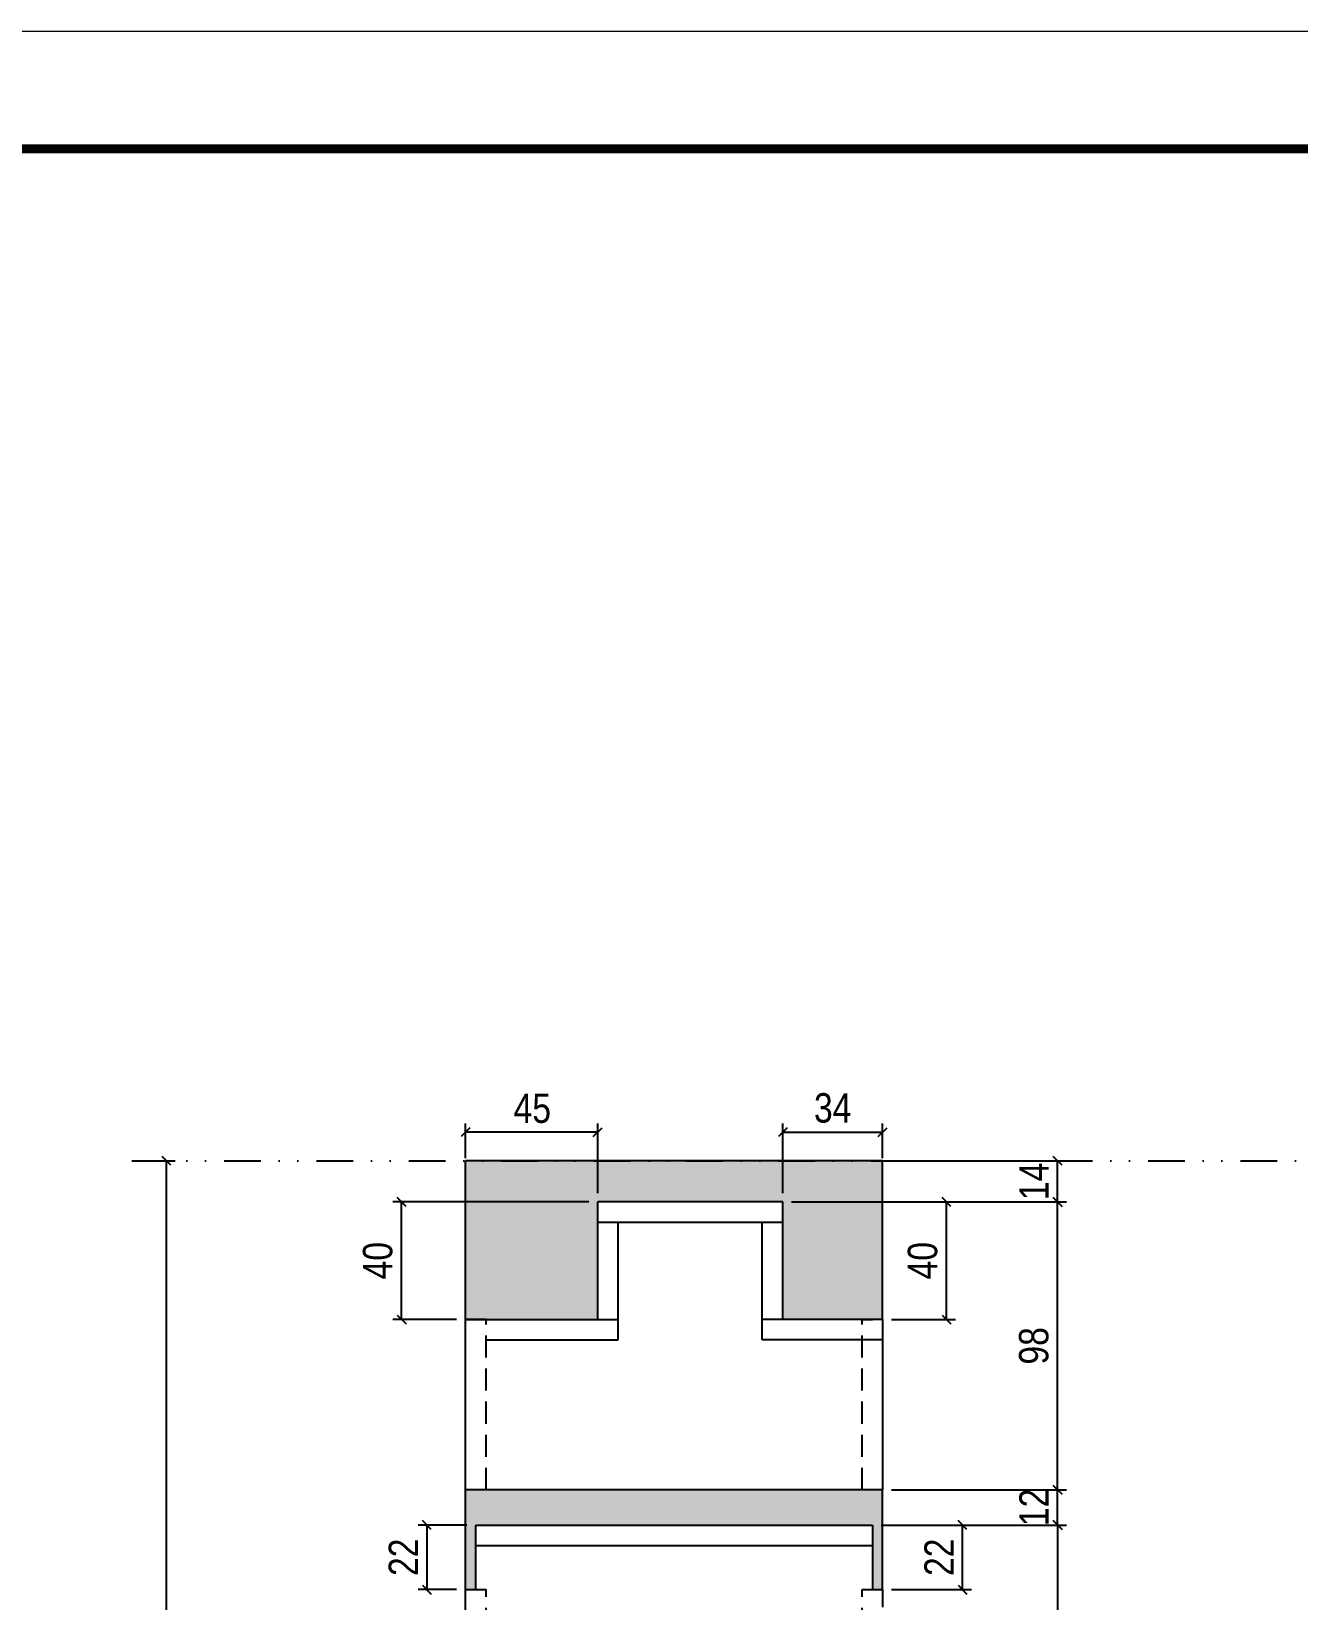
# Model space of a CAD drawing. Header units: millimetres. Extents: x 169816 to 178745, y 96537 to 113647.
# Drawn here: x 175016 to 175447, y 108538 to 109073 of the extents above; entities that cross this region are included whole.
import ezdxf

# ---------------------------------------------------------------- set-up
doc = ezdxf.new("R2010")
doc.units = ezdxf.units.MM
for name, pattern in [('DASHED', [0.75, 0.5, -0.25]), ('DIVIDE2', [0.625, 0.25, -0.125, 0, -0.125, 0, -0.125]), ('HIDDEN', [0.375, 0.25, -0.125])]:
    doc.linetypes.add(name, pattern=pattern)
for name, color, linetype in [('COTA', 241, 'Continuous'), ('Nível', 160, 'Continuous'), ('Painéis', 200, 'Continuous'), ('SARR_2.2x7', 40, 'Continuous'), ('Sarrafo de Pressão', 42, 'HIDDEN')]:
    doc.layers.add(name, color=color, linetype=linetype)
doc.layers.add('Folhas', color=255, linetype='Continuous', lineweight=9)
doc.layers.add('SARRAFO DE PRESSAO', color=251, linetype='DASHED', lineweight=9)
doc.styles.add('COTA TECNICA', font='techl___.ttf', dxfattribs={"height": 10})
doc.styles.add('COTA TECNICA-50', font='techl___.ttf', dxfattribs={"height": 10})
doc.dimstyles.new('COTA PAINEL-50', dxfattribs={"dimtxt": 10, "dimasz": 3, "dimexe": 3, "dimexo": 3, "dimgap": 3, "dimtad": 1, "dimdec": 1, "dimzin": 12, "dimdsep": 46, "dimtxsty": 'COTA TECNICA-50', "dimblk1": 'OBLIQUE', "dimblk2": 'OBLIQUE', "dimsah": 1, "dimcen": 0.9, "dimclrd": 4, "dimclre": 4, "dimclrt": 240, "dimadec": 1, "dimazin": 3, "dimtfac": 1, "dimtdec": 1, "dimtmove": 0, "dimatfit": 3, "dimfxl": 1, "dimtolj": 1, "dimtzin": 12, "dimarcsym": 0})
doc.dimstyles.new('PAINEL', dxfattribs={"dimtxt": 10, "dimasz": 3, "dimexe": 3, "dimexo": 3, "dimgap": 3, "dimtad": 1, "dimdec": 1, "dimzin": 12, "dimdsep": 46, "dimtxsty": 'COTA TECNICA', "dimblk1": 'OBLIQUE', "dimblk2": 'OBLIQUE', "dimsah": 1, "dimcen": 0.9, "dimclrd": 4, "dimclre": 4, "dimclrt": 240, "dimadec": 1, "dimazin": 3, "dimtfac": 1, "dimtdec": 1, "dimtmove": 0, "dimatfit": 3, "dimfxl": 1, "dimtolj": 1, "dimtzin": 12, "dimarcsym": 0})

# ---------------------------------------------------------------- blocks, each defined once
blk = doc.blocks.new('9999999999')
at = {"layer": 'Folhas'}
blk.add_lwpolyline([(98138.98, 34190.21), (99623.98, 34190.21), (99623.98, 35240.21), (98138.98, 35240.21)], close=True, dxfattribs=at)
at = {"layer": 'Folhas', "color": 30, "const_width": 3}
blk.add_lwpolyline([(98213.98, 34230.21), (99583.98, 34230.21), (99583.98, 35200.21), (98213.98, 35200.21)], close=True, dxfattribs=at)
blk = doc.blocks.new('_Oblique')
at = {"color": 0, "linetype": 'ByBlock', "lineweight": -2}
blk.add_line((-0.5, -0.5), (0.5, 0.5), dxfattribs=at)
blk = doc.blocks.new('*D1125')
at = {"layer": 'COTA', "color": 4, "lineweight": -2, "transparency": 16777216}
for p, q in [((175052.99, 108688.21), (175064.84, 108688.21)), ((175061.84, 108348.21), (175061.84, 108688.21)), ((175052.99, 108348.21), (175064.84, 108348.21))]:
    blk.add_line(p, q, dxfattribs=at)
at = {"layer": 'Defpoints', "color": 0, "transparency": 16777216}
for p in [(175049.99, 108688.21), (175061.84, 108688.21), (175049.99, 108348.21)]:
    blk.add_point(p, dxfattribs=at)
at = {"layer": 'COTA', "color": 4, "lineweight": -2, "transparency": 16777216, "xscale": 3, "yscale": 3, "zscale": 3}
for p, rotation in [((175061.84, 108688.21), 90), ((175061.84, 108348.21), 270)]:
    blk.add_blockref('_Oblique', p, dxfattribs=dict(at, rotation=rotation))
at = {"layer": 'COTA', "color": 240, "transparency": 16777216, "insert": (175053.63, 108518.21), "char_height": 10, "attachment_point": 5, "rotation": 90, "style": 'COTA TECNICA-50'}
blk.add_mtext('\\A1;340', dxfattribs=at)
blk = doc.blocks.new('*D894')
at = {"layer": 'COTA', "color": 4, "lineweight": -2, "transparency": 16777216}
for p, q in [((175305.11, 108564.21), (175335.81, 108564.21)), ((175332.81, 108542.21), (175332.81, 108564.21)), ((175308.61, 108542.21), (175335.81, 108542.21))]:
    blk.add_line(p, q, dxfattribs=at)
at = {"layer": 'Defpoints', "color": 0, "transparency": 16777216}
for p in [(175302.11, 108564.21), (175332.81, 108564.21), (175305.61, 108542.21)]:
    blk.add_point(p, dxfattribs=at)
at = {"layer": 'COTA', "color": 4, "lineweight": -2, "transparency": 16777216, "xscale": 3, "yscale": 3, "zscale": 3}
for p, rotation in [((175332.81, 108564.21), 90), ((175332.81, 108542.21), 270)]:
    blk.add_blockref('_Oblique', p, dxfattribs=dict(at, rotation=rotation))
at = {"layer": 'COTA', "color": 240, "transparency": 16777216, "insert": (175324.81, 108553.21), "char_height": 10, "attachment_point": 5, "rotation": 90, "style": 'COTA TECNICA'}
blk.add_mtext('\\A1;22', dxfattribs=at)
blk = doc.blocks.new('*D895')
at = {"layer": 'COTA', "color": 4, "lineweight": -2, "transparency": 16777216}
for p, q in [((175274.61, 108674.21), (175368.18, 108674.21)), ((175365.18, 108576.21), (175365.18, 108674.21)), ((175308.61, 108576.21), (175368.18, 108576.21))]:
    blk.add_line(p, q, dxfattribs=at)
at = {"layer": 'Defpoints', "color": 0, "transparency": 16777216}
for p in [(175271.61, 108674.21), (175365.18, 108674.21), (175305.61, 108576.21)]:
    blk.add_point(p, dxfattribs=at)
at = {"layer": 'COTA', "color": 4, "lineweight": -2, "transparency": 16777216, "xscale": 3, "yscale": 3, "zscale": 3}
for p, rotation in [((175365.18, 108674.21), 90), ((175365.18, 108576.21), 270)]:
    blk.add_blockref('_Oblique', p, dxfattribs=dict(at, rotation=rotation))
at = {"layer": 'COTA', "color": 240, "transparency": 16777216, "insert": (175357.08, 108625.21), "char_height": 10, "attachment_point": 5, "rotation": 90, "style": 'COTA TECNICA'}
blk.add_mtext('\\A1;98', dxfattribs=at)
blk = doc.blocks.new('*D896')
at = {"layer": 'COTA', "color": 4, "lineweight": -2, "transparency": 16777216}
for p, q in [((175308.61, 108688.21), (175368.18, 108688.21)), ((175365.18, 108674.21), (175365.18, 108688.21)), ((175274.61, 108674.21), (175368.18, 108674.21))]:
    blk.add_line(p, q, dxfattribs=at)
at = {"layer": 'Defpoints', "color": 0, "transparency": 16777216}
for p in [(175305.61, 108688.21), (175365.18, 108688.21), (175271.61, 108674.21)]:
    blk.add_point(p, dxfattribs=at)
at = {"layer": 'COTA', "color": 4, "lineweight": -2, "transparency": 16777216, "xscale": 3, "yscale": 3, "zscale": 3}
for p, rotation in [((175365.18, 108688.21), 90), ((175365.18, 108674.21), 270)]:
    blk.add_blockref('_Oblique', p, dxfattribs=dict(at, rotation=rotation))
at = {"layer": 'COTA', "color": 240, "transparency": 16777216, "insert": (175357.11, 108681.21), "char_height": 10, "attachment_point": 5, "rotation": 90, "style": 'COTA TECNICA'}
blk.add_mtext('\\A1;14', dxfattribs=at)
blk = doc.blocks.new('*D1130')
at = {"layer": 'COTA', "color": 4, "lineweight": -2, "transparency": 16777216}
for p, q in [((175274.61, 108674.21), (175330.36, 108674.21)), ((175327.36, 108634.21), (175327.36, 108674.21)), ((175308.61, 108634.21), (175330.36, 108634.21))]:
    blk.add_line(p, q, dxfattribs=at)
at = {"layer": 'Defpoints', "color": 0, "transparency": 16777216}
for p in [(175271.61, 108674.21), (175327.36, 108674.21), (175305.61, 108634.21)]:
    blk.add_point(p, dxfattribs=at)
at = {"layer": 'COTA', "color": 4, "lineweight": -2, "transparency": 16777216, "xscale": 3, "yscale": 3, "zscale": 3}
for p, rotation in [((175327.36, 108674.21), 90), ((175327.36, 108634.21), 270)]:
    blk.add_blockref('_Oblique', p, dxfattribs=dict(at, rotation=rotation))
at = {"layer": 'COTA', "color": 240, "transparency": 16777216, "insert": (175319.25, 108654.21), "char_height": 10, "attachment_point": 5, "rotation": 90, "style": 'COTA TECNICA'}
blk.add_mtext('\\A1;40', dxfattribs=at)
blk = doc.blocks.new('*D897')
at = {"layer": 'COTA', "color": 4, "lineweight": -2, "transparency": 16777216}
for p, q in [((175271.61, 108677.21), (175271.61, 108700.96)), ((175305.61, 108689.07), (175305.61, 108700.96)), ((175271.61, 108697.96), (175305.61, 108697.96))]:
    blk.add_line(p, q, dxfattribs=at)
at = {"layer": 'Defpoints', "color": 0, "transparency": 16777216}
for p in [(175305.61, 108697.96), (175305.61, 108686.07), (175271.61, 108674.21)]:
    blk.add_point(p, dxfattribs=at)
at = {"layer": 'COTA', "color": 4, "lineweight": -2, "transparency": 16777216, "xscale": 3, "yscale": 3, "zscale": 3, "rotation": 180}
blk.add_blockref('_Oblique', (175271.61, 108697.96), dxfattribs=at)
at = {"layer": 'COTA', "color": 4, "lineweight": -2, "transparency": 16777216, "xscale": 3, "yscale": 3, "zscale": 3}
blk.add_blockref('_Oblique', (175305.61, 108697.96), dxfattribs=at)
at = {"layer": 'COTA', "color": 240, "transparency": 16777216, "insert": (175288.61, 108706.18), "char_height": 10, "attachment_point": 5, "style": 'COTA TECNICA'}
blk.add_mtext('\\A1;34', dxfattribs=at)
blk = doc.blocks.new('*D898')
at = {"layer": 'COTA', "color": 4, "lineweight": -2, "transparency": 16777216}
for p, q in [((175205.61, 108674.21), (175138.87, 108674.21)), ((175141.87, 108634.21), (175141.87, 108674.21)), ((175160.61, 108634.21), (175138.87, 108634.21))]:
    blk.add_line(p, q, dxfattribs=at)
at = {"layer": 'Defpoints', "color": 0, "transparency": 16777216}
for p in [(175141.87, 108674.21), (175208.61, 108674.21), (175163.61, 108634.21)]:
    blk.add_point(p, dxfattribs=at)
at = {"layer": 'COTA', "color": 4, "lineweight": -2, "transparency": 16777216, "xscale": 3, "yscale": 3, "zscale": 3}
for p, rotation in [((175141.87, 108674.21), 90), ((175141.87, 108634.21), 270)]:
    blk.add_blockref('_Oblique', p, dxfattribs=dict(at, rotation=rotation))
at = {"layer": 'COTA', "color": 240, "transparency": 16777216, "insert": (175133.77, 108654.21), "char_height": 10, "attachment_point": 5, "rotation": 90, "style": 'COTA TECNICA'}
blk.add_mtext('\\A1;40', dxfattribs=at)
blk = doc.blocks.new('*D899')
at = {"layer": 'COTA', "color": 4, "lineweight": -2, "transparency": 16777216}
for p, q in [((175163.61, 108689.07), (175163.61, 108700.96)), ((175208.61, 108677.21), (175208.61, 108700.96)), ((175208.61, 108697.96), (175163.61, 108697.96))]:
    blk.add_line(p, q, dxfattribs=at)
at = {"layer": 'Defpoints', "color": 0, "transparency": 16777216}
for p in [(175163.61, 108697.96), (175163.61, 108686.07), (175208.61, 108674.21)]:
    blk.add_point(p, dxfattribs=at)
at = {"layer": 'COTA', "color": 4, "lineweight": -2, "transparency": 16777216, "xscale": 3, "yscale": 3, "zscale": 3, "rotation": 180}
blk.add_blockref('_Oblique', (175163.61, 108697.96), dxfattribs=at)
at = {"layer": 'COTA', "color": 4, "lineweight": -2, "transparency": 16777216, "xscale": 3, "yscale": 3, "zscale": 3}
blk.add_blockref('_Oblique', (175208.61, 108697.96), dxfattribs=at)
at = {"layer": 'COTA', "color": 240, "transparency": 16777216, "insert": (175186.36, 108706.07), "char_height": 10, "attachment_point": 5, "style": 'COTA TECNICA'}
blk.add_mtext('\\A1;45', dxfattribs=at)
blk = doc.blocks.new('*D1136')
at = {"layer": 'COTA', "color": 4, "lineweight": -2, "transparency": 16777216}
for p, q in [((175305.11, 108564.21), (175368.18, 108564.21)), ((175365.18, 108564.21), (175365.18, 108472.21)), ((175308.61, 108472.21), (175368.18, 108472.21))]:
    blk.add_line(p, q, dxfattribs=at)
at = {"layer": 'Defpoints', "color": 0, "transparency": 16777216}
for p in [(175302.11, 108564.21), (175305.61, 108472.21), (175365.18, 108472.21)]:
    blk.add_point(p, dxfattribs=at)
at = {"layer": 'COTA', "color": 4, "lineweight": -2, "transparency": 16777216, "xscale": 3, "yscale": 3, "zscale": 3}
for p, rotation in [((175365.18, 108564.21), 90), ((175365.18, 108472.21), 270)]:
    blk.add_blockref('_Oblique', p, dxfattribs=dict(at, rotation=rotation))
at = {"layer": 'COTA', "color": 240, "transparency": 16777216, "insert": (175357.09, 108518.21), "char_height": 10, "attachment_point": 5, "rotation": 90, "style": 'COTA TECNICA'}
blk.add_mtext('\\A1;92', dxfattribs=at)
blk = doc.blocks.new('*D901')
at = {"layer": 'COTA', "color": 4, "lineweight": -2, "transparency": 16777216}
for p, q in [((175308.61, 108576.21), (175368.18, 108576.21)), ((175365.18, 108564.21), (175365.18, 108576.21)), ((175305.11, 108564.21), (175368.18, 108564.21))]:
    blk.add_line(p, q, dxfattribs=at)
at = {"layer": 'Defpoints', "color": 0, "transparency": 16777216}
for p in [(175305.61, 108576.21), (175365.18, 108576.21), (175302.11, 108564.21)]:
    blk.add_point(p, dxfattribs=at)
at = {"layer": 'COTA', "color": 4, "lineweight": -2, "transparency": 16777216, "xscale": 3, "yscale": 3, "zscale": 3}
for p, rotation in [((175365.18, 108576.21), 90), ((175365.18, 108564.21), 270)]:
    blk.add_blockref('_Oblique', p, dxfattribs=dict(at, rotation=rotation))
at = {"layer": 'COTA', "color": 240, "transparency": 16777216, "insert": (175357.12, 108570.21), "char_height": 10, "attachment_point": 5, "rotation": 90, "style": 'COTA TECNICA'}
blk.add_mtext('\\A1;12', dxfattribs=at)
blk = doc.blocks.new('*D1363')
at = {"layer": 'COTA', "color": 4, "lineweight": -2, "transparency": 16777216}
for p, q in [((175164.11, 108564.21), (175147.48, 108564.21)), ((175150.48, 108564.21), (175150.48, 108542.21)), ((175160.61, 108542.21), (175147.48, 108542.21))]:
    blk.add_line(p, q, dxfattribs=at)
at = {"layer": 'Defpoints', "color": 0, "transparency": 16777216}
for p in [(175167.11, 108564.21), (175150.48, 108542.21), (175163.61, 108542.21)]:
    blk.add_point(p, dxfattribs=at)
at = {"layer": 'COTA', "color": 4, "lineweight": -2, "transparency": 16777216, "xscale": 3, "yscale": 3, "zscale": 3}
for p, rotation in [((175150.48, 108564.21), 90), ((175150.48, 108542.21), 270)]:
    blk.add_blockref('_Oblique', p, dxfattribs=dict(at, rotation=rotation))
at = {"layer": 'COTA', "color": 240, "transparency": 16777216, "insert": (175142.48, 108553.21), "char_height": 10, "attachment_point": 5, "rotation": 90, "style": 'COTA TECNICA'}
blk.add_mtext('\\A1;22', dxfattribs=at)

msp = doc.modelspace()

# ---------------------------------------------------------------- hatches: boundary and pattern name
at = {"layer": 'COTA', "linetype": 'ByBlock'}
h = msp.add_hatch(dxfattribs=at)
h.set_pattern_fill('AR-CONC', color=256, scale=0.03)
h.set_pattern_definition([(50, (-60, 1148.575), (5.46554007, -0.47817257), [0.5715, -6.2865]), (355, (-60, 1148.575), (-1.05730264, 5.73170536), [0.4572, -5.02921753]), (100.4514447, (-59.5445, 1148.535), (4.40823741, 5.25353256), [0.48570026, -5.34270734]), (46.1842, (-60, 1150.099), (8.13237123, -1.26126984), [0.85725, -9.42975]), (96.6355576, (-59.322, 1149.994), (7.12212402, 7.42278374), [0.7285507, -8.01406824]), (351.184151, (-60, 1150.099), (7.12212402, 7.42278374), [0.685799, -7.54379196]), (21, (-59.238, 1149.718), (4.54843174, -3.06795595), [0.5715, -6.2865]), (326, (-59.238, 1149.718), (1.85406085, 5.52563898), [0.4572, -5.0292]), (71.451445, (-58.859, 1149.4624), (6.40249258, 2.45768307), [0.48570026, -5.34269813]), (37.5, (-60, 1148.5751), (0.092658098, 2.536651166), [0, -4.96824, 0, -5.1054, 0, -5.04825]), (7.5, (-60, 1148.575), (2.004589875, 3.005417245), [0, -2.91084, 0, -4.85394, 0, -1.92405]), (327.5, (-61.6993, 1148.5751), (4.067717855, -0.17186232), [0, -1.905, 0, -5.9436, 0, -7.8867]), (317.5, (-62.4613, 1148.575), (4.44387544, 0.76279473), [0, -2.4765, 0, -3.94716, 0, -5.6007])])
h.paths.add_polyline_path([(175163.61, 108688.21), (175163.61, 108634.21), (175208.61, 108634.21), (175208.61, 108674.21), (175271.61, 108674.21), (175271.61, 108634.21), (175305.61, 108634.21), (175305.61, 108688.21)])
h = msp.add_hatch(dxfattribs=at)
h.set_pattern_fill('AR-CONC', color=256, scale=0.03)
h.paths.add_polyline_path([(175305.61, 108576.21), (175163.61, 108576.21), (175163.61, 108542.21), (175167.11, 108542.21), (175167.11, 108564.21), (175302.11, 108564.21), (175302.11, 108542.21), (175305.61, 108542.21)])

# ---------------------------------------------------------------- linework, layer by layer
for p, q in [((175305.61, 108688.21), (175163.61, 108688.21)), ((175163.61, 108634.21), (175163.61, 108688.21)), ((175305.61, 108634.21), (175305.61, 108688.21)), ((175163.61, 108542.21), (175163.61, 108576.21)), ((175305.61, 108542.21), (175305.61, 108576.21))]:
    msp.add_line(p, q, dxfattribs=at)
at = {"layer": 'Nível', "color": 4, "linetype": 'DIVIDE2', "ltscale": 50}
msp.add_line((175049.99, 108688.21), (176029.52, 108688.21), dxfattribs=at)
at = {"layer": 'Painéis'}
for p, q in [((175271.61, 108674.21), (175208.61, 108674.21)), ((175208.61, 108634.21), (175208.61, 108674.21)), ((175271.61, 108634.21), (175271.61, 108674.21)), ((175271.61, 108664.21), (175271.61, 108664.21)), ((175163.61, 108576.21), (175163.61, 108634.21)), ((175163.61, 108634.21), (175208.61, 108634.21)), ((175305.61, 108634.21), (175271.61, 108634.21)), ((175305.61, 108634.21), (175305.61, 108576.21)), ((175305.61, 108576.21), (175163.61, 108576.21)), ((175167.11, 108564.21), (175302.11, 108564.21)), ((175167.11, 108542.21), (175167.11, 108564.21)), ((175302.11, 108564.21), (175302.11, 108542.21)), ((175163.61, 108542.21), (175167.11, 108542.21)), ((175163.61, 108472.21), (175163.61, 108542.21)), ((175302.11, 108542.21), (175305.61, 108542.21)), ((175305.61, 108542.21), (175305.61, 108536.21))]:
    msp.add_line(p, q, dxfattribs=at)
at = {"layer": 'SARR_2.2x7'}
for p, q in [((175271.61, 108667.21), (175208.61, 108667.21)), ((175215.61, 108634.21), (175215.61, 108667.21)), ((175264.61, 108634.21), (175264.61, 108667.21)), ((175208.61, 108634.21), (175215.61, 108634.21)), ((175215.61, 108627.21), (175215.61, 108634.21)), ((175264.61, 108627.21), (175264.61, 108634.21)), ((175271.61, 108634.21), (175264.61, 108634.21)), ((175170.61, 108627.21), (175215.61, 108627.21)), ((175305.61, 108627.21), (175264.61, 108627.21)), ((175167.11, 108557.21), (175302.11, 108557.21))]:
    msp.add_line(p, q, dxfattribs=at)
at = {"layer": 'Sarrafo de Pressão', "ltscale": 30}
for p, q in [((175170.61, 108634.21), (175163.61, 108634.21)), ((175170.61, 108576.21), (175170.61, 108634.21)), ((175298.61, 108576.21), (175298.61, 108634.21)), ((175298.61, 108634.21), (175302.11, 108634.21)), ((175163.61, 108542.21), (175170.61, 108542.21)), ((175170.61, 108472.21), (175170.61, 108542.21)), ((175298.61, 108472.21), (175298.61, 108542.21)), ((175298.61, 108542.21), (175305.61, 108542.21))]:
    msp.add_line(p, q, dxfattribs=at)

# ---------------------------------------------------------------- block references
at = {"layer": 'SARRAFO DE PRESSAO', "color": 6, "linetype": 'ByBlock'}
msp.add_blockref('9999999999', (76445.54, 73832.6), dxfattribs=at)

# ---------------------------------------------------------------- dimensions: what is measured, and where the dimension line sits
at = {"layer": 'COTA'}
for base, p1, p2, angle, picture, middle in [((175163.61, 108697.96), (175208.61, 108674.21), (175163.61, 108686.07), 180, '*D899', (175186.36, 108697.96)), ((175365.18, 108688.21), (175271.61, 108674.21), (175305.61, 108688.21), 90, '*D896', (175365.18, 108681.21)), ((175365.18, 108576.21), (175302.11, 108564.21), (175305.61, 108576.21), 90, '*D901', (175365.18, 108570.21))]:
    dim = msp.add_linear_dim(base=base, p1=p1, p2=p2, angle=angle, dimstyle='PAINEL', dxfattribs=at)
    dim.commit()
    dim.dimension.update_dxf_attribs({"geometry": picture, "text_midpoint": middle, "dimtype": 160})
dim = msp.add_linear_dim(base=(175305.61, 108697.96), p1=(175271.61, 108674.21), p2=(175305.61, 108686.07), dimstyle='PAINEL', dxfattribs=at)
dim.commit()
dim.dimension.update_dxf_attribs({"geometry": '*D897', "text_midpoint": (175288.61, 108697.96), "dimtype": 160})
for base, p1, p2, dimstyle, picture, middle in [((175061.84, 108688.21), (175049.99, 108348.21), (175049.99, 108688.21), 'COTA PAINEL-50', '*D1125', (175053.63, 108518.21)), ((175141.87, 108674.21), (175163.61, 108634.21), (175208.61, 108674.21), 'PAINEL', '*D898', (175133.77, 108654.21)), ((175327.36, 108674.21), (175305.61, 108634.21), (175271.61, 108674.21), 'PAINEL', '*D1130', (175319.25, 108654.21)), ((175150.48, 108542.21), (175167.11, 108564.21), (175163.61, 108542.21), 'PAINEL', '*D1363', (175142.48, 108553.21)), ((175332.81, 108564.21), (175305.61, 108542.21), (175302.11, 108564.21), 'PAINEL', '*D894', (175324.81, 108553.21)), ((175365.18, 108472.21), (175302.11, 108564.21), (175305.61, 108472.21), 'PAINEL', '*D1136', (175357.09, 108518.21))]:
    dim = msp.add_linear_dim(base=base, p1=p1, p2=p2, angle=90, dimstyle=dimstyle, dxfattribs=at)
    dim.commit()
    dim.dimension.update_dxf_attribs({"geometry": picture, "text_midpoint": middle})
dim = msp.add_linear_dim(base=(175365.18, 108674.21), p1=(175305.61, 108576.21), p2=(175271.61, 108674.21), angle=90, dimstyle='PAINEL', override={"dimtmove": 1}, dxfattribs=at)
dim.commit()
dim.dimension.update_dxf_attribs({"geometry": '*D895', "text_midpoint": (175357.08, 108625.21)})

doc.saveas('drawing.dxf')
